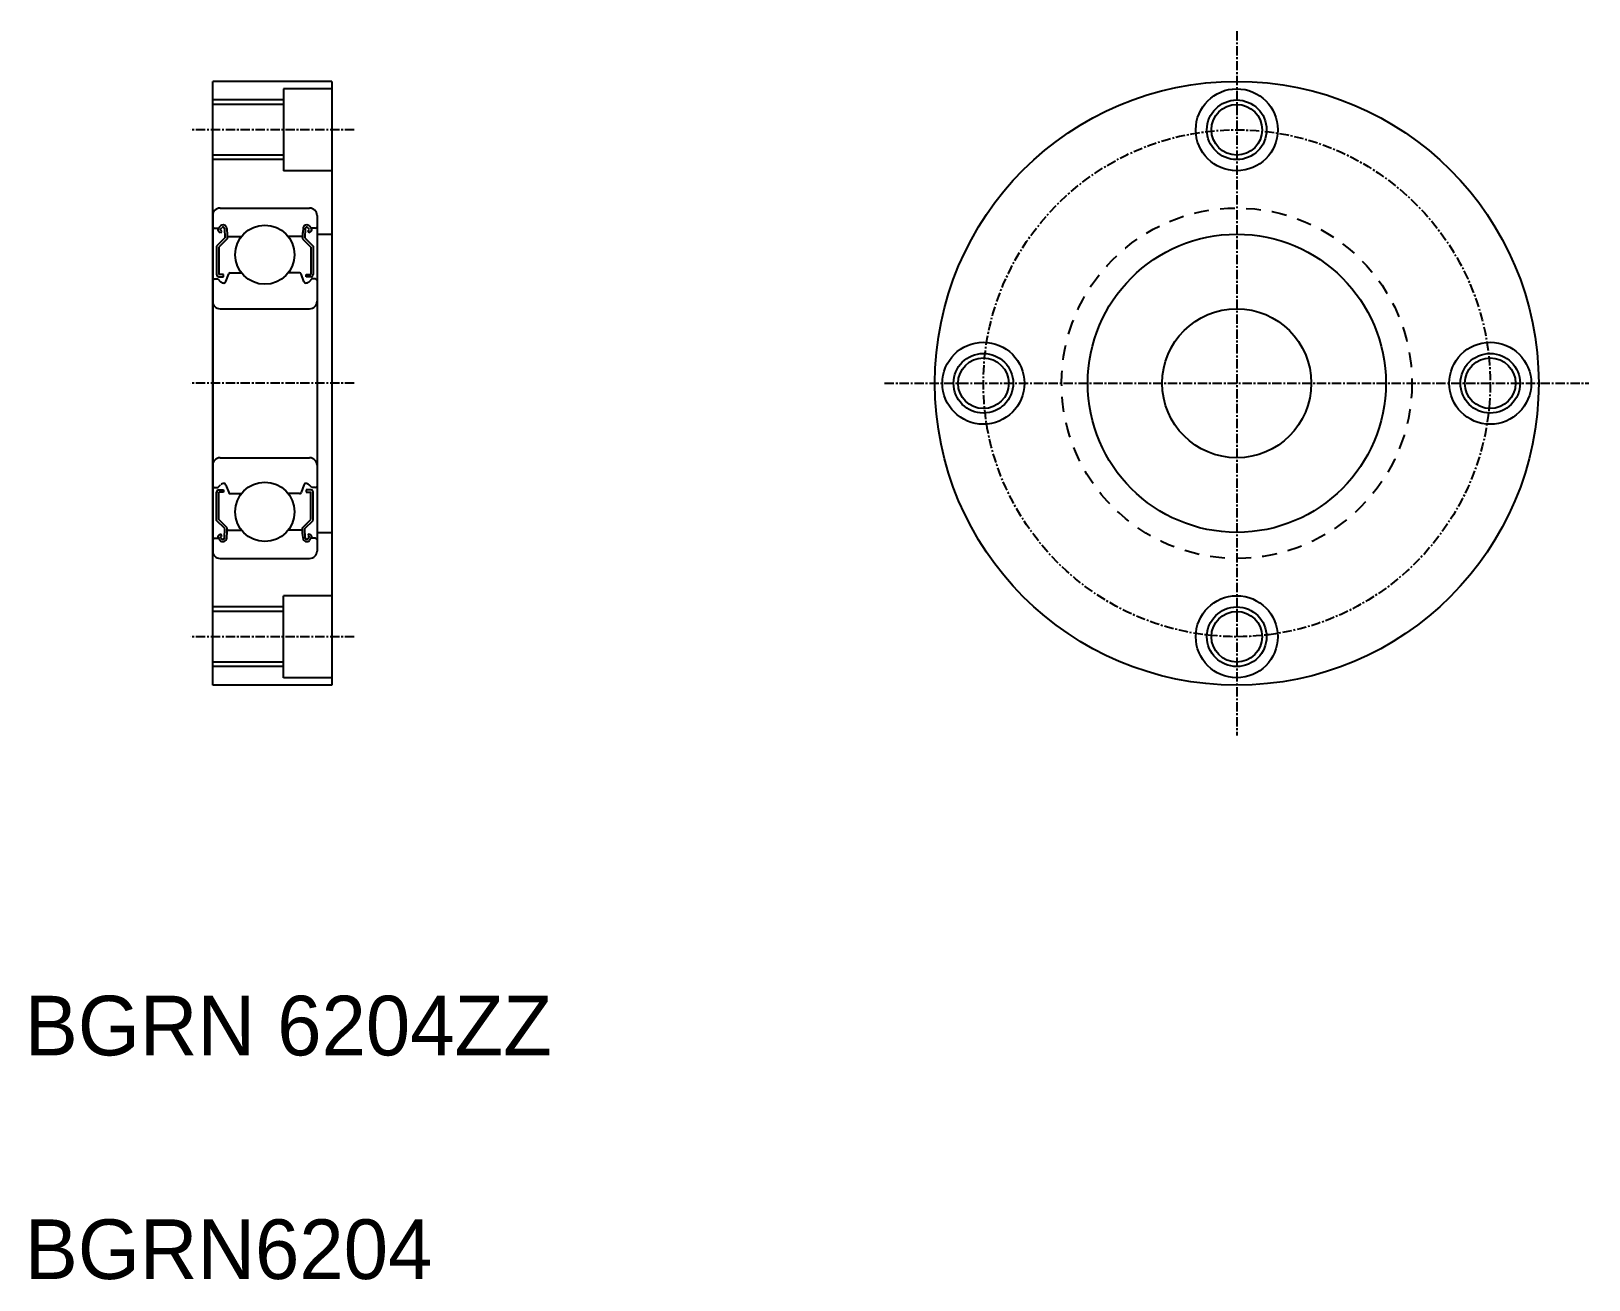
# Model space of a CAD drawing. Extents: x 226 to 435, y 145 to 313.
import ezdxf

# ---------------------------------------------------------------- set-up
doc = ezdxf.new("R2010")
doc.units = 0
doc.linetypes.add('CENTER', pattern=[2, 1.25, -0.25, 0.25, -0.25])
doc.linetypes.add('DASHED', pattern=[3.5, 2, -1.5])
doc.layers.get('0').update_dxf_attribs({"linetype": 'CONTINUOUS'})
doc.layers.add('CENTER', color=1, linetype='CENTER')

msp = doc.modelspace()

# ---------------------------------------------------------------- linework, layer by layer
for p, q in [((250.85, 225.09), (250.85, 306.09)), ((266.85, 306.09), (250.85, 306.09)), ((258.85, 306.09), (258.85, 306.09)), ((262.85, 306.09), (262.85, 306.09)), ((266.85, 306.09), (266.85, 225.09)), ((260.35, 305.09), (260.35, 294.09)), ((266.85, 305.09), (260.35, 305.09)), ((260.35, 302.99), (250.85, 302.99)), ((260.35, 296.19), (250.85, 296.19)), ((266.85, 294.09), (260.35, 294.09)), ((251.85, 289.09), (263.85, 289.09)), ((250.85, 288.09), (250.85, 243.09)), ((251.05, 286.39), (251.63, 286.39)), ((251.63, 286.39), (251.85, 286.65)), ((251.86, 286.2), (252.08, 286.45)), ((252.43, 286.33), (252.48, 285.09)), ((252.73, 286.37), (252.81, 285.47)), ((262.97, 286.37), (262.89, 285.47)), ((263.27, 286.33), (263.22, 285.09)), ((263.84, 286.2), (263.62, 286.45)), ((264.07, 286.39), (263.85, 286.65)), ((264.65, 286.39), (264.07, 286.39)), ((264.85, 288.09), (264.85, 243.09)), ((252.48, 285.09), (251.38, 283.99)), ((251.9, 285.77), (251.67, 285.97)), ((252.78, 284.97), (251.68, 283.87)), ((252.09, 286), (251.86, 286.2)), ((251.9, 285.77), (252.09, 286)), ((252.78, 285.82), (252.78, 284.97)), ((253.01, 285.29), (254.73, 285.29)), ((262.69, 285.29), (260.97, 285.29)), ((262.92, 285.82), (262.92, 284.97)), ((262.92, 284.97), (264.02, 283.87)), ((263.22, 285.09), (264.32, 283.99)), ((263.61, 286), (263.84, 286.2)), ((263.8, 285.77), (263.61, 286)), ((263.8, 285.77), (264.03, 285.97)), ((264.85, 285.59), (266.85, 285.59)), ((251.38, 283.99), (251.38, 280.19)), ((251.68, 283.87), (251.68, 280.19)), ((264.02, 283.87), (264.02, 280.19)), ((264.32, 283.99), (264.32, 280.19)), ((252.3, 280.19), (251.68, 280.19)), ((252.3, 279.89), (252.3, 280.19)), ((252.63, 279.24), (253, 280.26)), ((253.19, 280.39), (254.73, 280.39)), ((262.51, 280.39), (260.97, 280.39)), ((263.07, 279.24), (262.7, 280.26)), ((263.4, 280.19), (264.02, 280.19)), ((263.4, 279.89), (263.4, 280.19)), ((251.05, 279.59), (251.55, 279.59)), ((251.55, 279.59), (251.92, 279.22)), ((251.68, 279.89), (252.3, 279.89)), ((264.02, 279.89), (263.4, 279.89)), ((264.15, 279.59), (263.78, 279.22)), ((264.65, 279.59), (264.15, 279.59)), ((251.85, 275.59), (263.85, 275.59)), ((251.85, 255.59), (263.85, 255.59)), ((251.05, 251.59), (251.55, 251.59)), ((251.38, 247.19), (251.38, 250.99)), ((251.55, 251.59), (251.92, 251.96)), ((251.68, 251.29), (252.3, 251.29)), ((251.68, 247.31), (251.68, 250.99)), ((252.3, 250.99), (251.68, 250.99)), ((252.3, 251.29), (252.3, 250.99)), ((252.63, 251.94), (253, 250.92)), ((253.19, 250.79), (254.73, 250.79)), ((262.51, 250.79), (260.97, 250.79)), ((263.07, 251.94), (262.7, 250.92)), ((263.4, 251.29), (263.4, 250.99)), ((264.02, 251.29), (263.4, 251.29)), ((263.4, 250.99), (264.02, 250.99)), ((264.15, 251.59), (263.78, 251.96)), ((264.02, 247.31), (264.02, 250.99)), ((264.65, 251.59), (264.15, 251.59)), ((264.32, 247.19), (264.32, 250.99)), ((252.48, 246.09), (251.38, 247.19)), ((252.78, 246.21), (251.68, 247.31)), ((262.92, 246.21), (264.02, 247.31)), ((263.22, 246.09), (264.32, 247.19)), ((251.05, 244.79), (251.63, 244.79)), ((251.63, 244.79), (251.85, 244.53)), ((251.9, 245.41), (251.67, 245.21)), ((252.09, 245.18), (251.86, 244.98)), ((251.86, 244.98), (252.08, 244.73)), ((251.9, 245.41), (252.09, 245.18)), ((252.43, 244.85), (252.48, 246.09)), ((252.73, 244.81), (252.81, 245.71)), ((252.78, 245.36), (252.78, 246.21)), ((253.01, 245.89), (254.73, 245.89)), ((262.69, 245.89), (260.97, 245.89)), ((262.97, 244.81), (262.89, 245.71)), ((262.92, 245.36), (262.92, 246.21)), ((263.27, 244.85), (263.22, 246.09)), ((263.8, 245.41), (263.61, 245.18)), ((263.61, 245.18), (263.84, 244.98)), ((263.84, 244.98), (263.62, 244.73)), ((263.8, 245.41), (264.03, 245.21)), ((264.07, 244.79), (263.85, 244.53)), ((264.65, 244.79), (264.07, 244.79)), ((264.85, 245.59), (266.85, 245.59)), ((251.85, 242.09), (263.85, 242.09)), ((255.15, 242.09), (255.15, 242.09)), ((257.85, 242.09), (257.85, 242.09)), ((260.35, 226.09), (260.35, 237.09)), ((266.85, 237.09), (260.35, 237.09)), ((260.35, 234.99), (250.85, 234.99)), ((260.35, 228.19), (250.85, 228.19)), ((266.85, 226.09), (260.35, 226.09)), ((266.85, 225.09), (250.85, 225.09))]:
    msp.add_line(p, q)
at = {"color": 3}
for p, q in [((260.35, 303.59), (250.85, 303.59)), ((260.35, 295.59), (250.85, 295.59)), ((260.35, 235.59), (250.85, 235.59)), ((260.35, 227.59), (250.85, 227.59))]:
    msp.add_line(p, q, dxfattribs=at)
for centre, radius in [((388.24, 265.59), 40.5), ((388.24, 299.59), 5.5), ((388.24, 299.59), 3.4), ((257.85, 282.84), 3.97), ((388.24, 265.59), 20), ((388.24, 265.59), 10), ((354.24, 265.59), 5.5), ((422.24, 265.59), 5.5), ((354.24, 265.59), 3.4), ((422.24, 265.59), 3.4), ((257.85, 248.34), 3.97), ((388.24, 231.59), 5.5), ((388.24, 231.59), 3.4)]:
    msp.add_circle(centre, radius)
for centre in [(388.24, 299.59), (354.24, 265.59), (422.24, 265.59), (388.24, 231.59)]:
    msp.add_circle(centre, 4, dxfattribs=at)
at = {"color": 3, "linetype": 'DASHED'}
msp.add_circle((388.24, 265.59), 23.5, dxfattribs=at)
for centre, radius, start, end in [((251.85, 288.09), 1, 90, 180), ((263.85, 288.09), 1, 0, 90), ((251.05, 286.59), 0.2, 180, 270), ((251.86, 286.2), 0.3, 139.9098, 229.9963), ((252.23, 286.33), 0.5, 4.987, 139.9098), ((252.23, 286.33), 0.2, 2.3754, 139.9922), ((263.47, 286.33), 0.5, 40.0902, 175.013), ((263.47, 286.33), 0.2, 40.0078, 177.6246), ((263.84, 286.2), 0.3, 310.0037, 40.0902), ((264.65, 286.59), 0.2, 270, 0), ((253.01, 285.49), 0.2, 184.987, 270), ((262.69, 285.49), 0.2, 270, 355.013), ((251.68, 280.19), 0.3, 180, 270), ((253.19, 280.19), 0.2, 90, 160.0299), ((262.51, 280.19), 0.2, 19.9701, 90), ((264.02, 280.19), 0.3, 270, 0), ((251.05, 279.39), 0.2, 90, 180), ((252.35, 279.64), 0.6, 225, 272.8048), ((252.35, 279.34), 0.3, 265.5374, 340.0299), ((263.35, 279.34), 0.3, 199.9701, 274.4626), ((263.35, 279.64), 0.6, 267.1952, 315), ((264.65, 279.39), 0.2, 0, 90), ((251.85, 276.59), 1, 180, 270), ((263.85, 276.59), 1, 270, 0), ((251.85, 254.59), 1, 90, 180), ((263.85, 254.59), 1, 0, 90), ((251.05, 251.79), 0.2, 180, 270), ((251.68, 250.99), 0.3, 90, 180), ((252.35, 251.54), 0.6, 87.1952, 135), ((252.35, 251.84), 0.3, 19.9701, 94.4626), ((253.19, 250.99), 0.2, 199.9701, 270), ((262.51, 250.99), 0.2, 270, 340.0299), ((263.35, 251.84), 0.3, 85.5374, 160.0299), ((263.35, 251.54), 0.6, 45, 92.8048), ((264.02, 250.99), 0.3, 0, 90), ((264.65, 251.79), 0.2, 270, 0), ((251.05, 244.59), 0.2, 90, 180), ((251.86, 244.98), 0.3, 130.0037, 220.0902), ((252.23, 244.85), 0.5, 220.0902, 355.013), ((252.23, 244.85), 0.2, 220.0078, 357.6246), ((253.01, 245.69), 0.2, 90, 175.013), ((262.69, 245.69), 0.2, 4.987, 90), ((263.47, 244.85), 0.5, 184.987, 319.9098), ((263.47, 244.85), 0.2, 182.3754, 319.9922), ((263.84, 244.98), 0.3, 319.9098, 49.9963), ((264.65, 244.59), 0.2, 0, 90), ((251.85, 243.09), 1, 180, 270), ((263.85, 243.09), 1, 270, 0)]:
    msp.add_arc(centre, radius, start, end)
at = {"layer": 'CENTER', "color": 1, "linetype": 'CENTER'}
for p, q in [((388.24, 312.82), (388.24, 218.35)), ((269.85, 299.59), (247.85, 299.59)), ((269.85, 265.59), (247.85, 265.59)), ((341, 265.59), (435.47, 265.59)), ((269.85, 231.59), (247.85, 231.59))]:
    msp.add_line(p, q, dxfattribs=at)
msp.add_circle((388.24, 265.59), 34, dxfattribs=at)

# ---------------------------------------------------------------- texts
for s, p in [('BGRN 6204ZZ', (225.62, 175.43)), ('BGRN6204', (225.62, 145.43))]:
    msp.add_text(s, height=8).set_placement(p)

doc.saveas('drawing.dxf')
